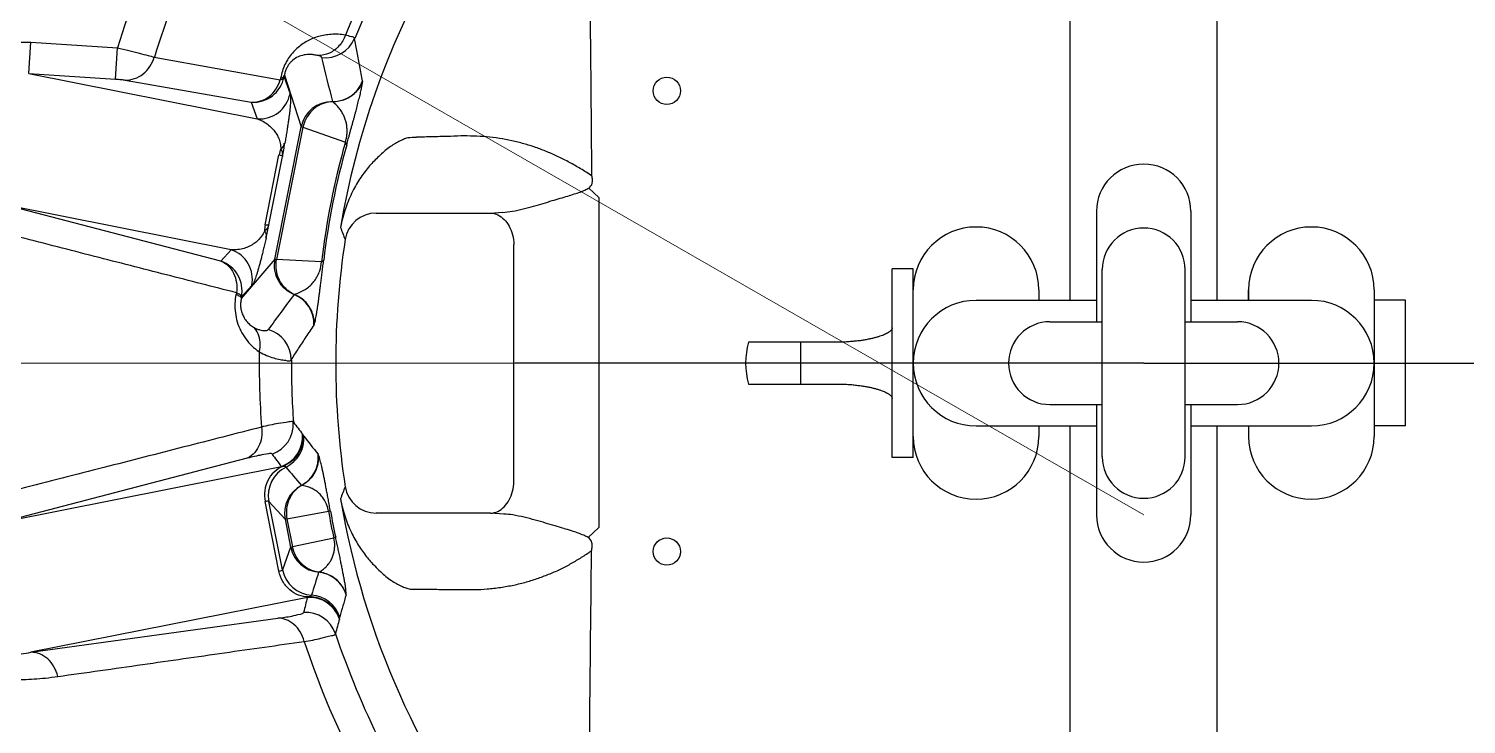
# Model space of a CAD drawing. Header units: millimetres. Extents: x 100 to 1590, y 100 to 694.
# Drawn here: x 1251.681 to 1252.903, y 537.151 to 537.743 of the extents above; entities that cross this region are included whole.
import ezdxf

# ---------------------------------------------------------------- set-up
doc = ezdxf.new("R2010")
doc.units = ezdxf.units.MM
doc.linetypes.add('CENTER', pattern=[2, 1.25, -0.25, 0.25, -0.25])
doc.layers.add('CL', color=1, linetype='CENTER', lineweight=9)
doc.layers.add('OUTLINE', color=6, linetype='Continuous', lineweight=9)

msp = doc.modelspace()

# ---------------------------------------------------------------- linework, layer by layer
at = {"color": 2, "lineweight": 20}
msp.add_line((1231.0675, 549.7283), (1252.629, 537.3293), dxfattribs=at)
at = {"color": 9, "linetype": 'Continuous'}
for p, q in [((1252.5666, 537.5119), (1252.5666, 538.0373)), ((1252.6913, 537.5119), (1252.6913, 538.0373)), ((1251.6813, 537.7048), (1251.683, 537.7314)), ((1251.683, 537.7314), (1251.7567, 537.7267)), ((1251.755, 537.7), (1251.7567, 537.7267)), ((1251.788, 537.7187), (1251.8951, 537.6994)), ((1251.6813, 537.7048), (1251.8755, 537.6661)), ((1251.6813, 537.7048), (1251.755, 537.7)), ((1251.8954, 537.7008), (1251.8951, 537.6994)), ((1251.8986, 537.7032), (1251.8983, 537.7017)), ((1251.8983, 537.7017), (1251.9034, 537.6875)), ((1251.8986, 537.7032), (1251.9128, 537.6594)), ((1251.7632, 537.6992), (1251.8704, 537.6803)), ((1251.8704, 537.6803), (1251.8755, 537.6661)), ((1251.9395, 537.6807), (1251.9395, 537.6809)), ((1251.8904, 537.5468), (1251.9128, 537.6594)), ((1251.9143, 537.6591), (1251.892, 537.5465)), ((1251.9128, 537.6594), (1251.9143, 537.6591)), ((1251.9143, 537.6591), (1251.9504, 537.6464)), ((1251.8822, 537.5761), (1251.894, 537.6355)), ((1251.8854, 537.5761), (1251.897, 537.6343)), ((1252.1573, 537.6073), (1252.1659, 537.5994)), ((1251.8534, 537.5549), (1251.6611, 537.5931)), ((1251.8446, 537.5452), (1251.6611, 537.5931)), ((1252.1659, 537.5994), (1252.1659, 537.3185)), ((1251.9766, 537.5861), (1252.0739, 537.5861)), ((1252.0739, 537.5861), (1252.084, 537.5867)), ((1252.5889, 537.5876), (1252.5889, 537.4936)), ((1252.6691, 537.5876), (1252.6691, 537.4936)), ((1251.8534, 537.5549), (1251.8446, 537.5452)), ((1252.0936, 537.3574), (1252.0936, 537.5594)), ((1251.8904, 537.5468), (1251.8619, 537.5134)), ((1251.892, 537.5465), (1251.8904, 537.5468)), ((1251.9301, 537.5445), (1251.892, 537.5465)), ((1252.433, 537.5386), (1252.4152, 537.5386)), ((1252.4152, 537.3783), (1252.4152, 537.5386)), ((1252.433, 537.3783), (1252.433, 537.5386)), ((1252.5938, 537.3787), (1252.5938, 537.5381)), ((1252.6642, 537.3787), (1252.6642, 537.5381)), ((1251.8578, 537.5183), (1251.8575, 537.517)), ((1251.871, 537.5244), (1251.8622, 537.5148)), ((1251.9068, 537.5168), (1251.9069, 537.5169)), ((1252.5399, 537.5208), (1252.5399, 537.5119)), ((1252.5399, 537.5202), (1252.5399, 537.5119)), ((1252.718, 537.5119), (1252.718, 537.5208)), ((1252.718, 537.5202), (1252.718, 537.5119)), ((1252.8249, 537.5208), (1252.8249, 537.3961)), ((1252.8249, 537.5202), (1252.8249, 537.4584)), ((1251.8622, 537.5148), (1251.8619, 537.5134)), ((1252.4865, 537.5119), (1252.5889, 537.5119)), ((1252.6691, 537.5119), (1252.7715, 537.5119)), ((1252.8516, 537.5119), (1252.8249, 537.5119)), ((1252.8516, 537.405), (1252.8516, 537.5119)), ((1252.5493, 537.4936), (1252.5938, 537.4936)), ((1252.6642, 537.4936), (1252.7087, 537.4936)), ((1252.369, 537.4762), (1252.2931, 537.4762)), ((1252.3375, 537.4406), (1252.3375, 537.4762)), ((1252.629, 537.4584), (1252.0946, 537.4584)), ((1252.629, 537.4584), (1253.1634, 537.4584)), ((1252.2931, 537.4406), (1252.369, 537.4406)), ((1252.5493, 537.4232), (1252.5938, 537.4232)), ((1252.5889, 537.4232), (1252.5889, 537.3293)), ((1252.6642, 537.4232), (1252.7087, 537.4232)), ((1252.6691, 537.4232), (1252.6691, 537.3293)), ((1251.9143, 537.3977), (1251.9141, 537.398)), ((1251.9145, 537.3973), (1251.9143, 537.3977)), ((1252.4865, 537.405), (1252.5889, 537.405)), ((1252.5399, 537.405), (1252.5399, 537.3961)), ((1252.5666, 536.8795), (1252.5666, 537.405)), ((1252.6691, 537.405), (1252.7715, 537.405)), ((1252.6913, 536.8795), (1252.6913, 537.405)), ((1252.718, 537.405), (1252.718, 537.3961)), ((1252.718, 537.405), (1252.718, 537.3961)), ((1252.8516, 537.405), (1252.8249, 537.405)), ((1251.8659, 537.3772), (1251.6611, 537.3237)), ((1251.6611, 537.3237), (1251.8961, 537.3705)), ((1251.8971, 537.3705), (1251.8961, 537.3705)), ((1252.433, 537.3783), (1252.4152, 537.3783)), ((1251.9131, 537.3544), (1251.9131, 537.3544)), ((1251.894, 537.2814), (1251.8822, 537.3407)), ((1251.8854, 537.3408), (1251.8992, 537.3256)), ((1251.897, 537.2826), (1251.8854, 537.3408)), ((1251.8992, 537.3256), (1251.9008, 537.3259)), ((1251.8992, 537.3256), (1251.9039, 537.3019)), ((1251.9008, 537.3259), (1251.9361, 537.3325)), ((1251.9008, 537.3259), (1251.9055, 537.3022)), ((1252.0739, 537.3308), (1251.9766, 537.3308)), ((1252.0852, 537.3301), (1252.0739, 537.3308)), ((1251.9407, 537.3096), (1251.9055, 537.3022)), ((1252.1568, 537.31), (1252.1659, 537.3185)), ((1251.9039, 537.3019), (1251.897, 537.2826)), ((1251.9055, 537.3022), (1251.9039, 537.3019)), ((1251.9278, 537.2805), (1251.9278, 537.2806)), ((1251.9182, 537.2592), (1251.6832, 537.2125)), ((1251.9182, 537.2592), (1251.9192, 537.2596)), ((1251.6832, 537.2125), (1251.8929, 537.2415)), ((1251.9454, 537.241), (1251.9455, 537.2416)), ((1251.9454, 537.2407), (1251.9454, 537.241)), ((1251.9455, 537.2416), (1251.9456, 537.2419))]:
    msp.add_line(p, q, dxfattribs=at)
for points in [[(1251.9651, 537.6982), (1251.9651, 537.6982), (1251.9651, 537.6983), (1251.9651, 537.6983), (1251.9651, 537.6984), (1251.9651, 537.6984), (1251.9651, 537.6984)], [(1251.9515, 537.6442), (1251.9515, 537.6444), (1251.9515, 537.6446), (1251.9514, 537.6448), (1251.9513, 537.6451), (1251.9512, 537.6453), (1251.9511, 537.6456), (1251.9509, 537.6458), (1251.9506, 537.6461), (1251.9504, 537.6464)], [(1251.932, 537.5461), (1251.9319, 537.5459), (1251.9318, 537.5457), (1251.9317, 537.5455), (1251.9315, 537.5453), (1251.9313, 537.5451), (1251.931, 537.545), (1251.9308, 537.5448), (1251.9305, 537.5446), (1251.9301, 537.5445)], [(1251.9238, 537.4907), (1251.9238, 537.4908), (1251.9238, 537.4908), (1251.9238, 537.4908), (1251.9238, 537.4909), (1251.9238, 537.4909), (1251.9239, 537.491)], [(1251.9151, 537.3964), (1251.915, 537.3965), (1251.9149, 537.3966), (1251.9148, 537.3968), (1251.9147, 537.3969), (1251.9145, 537.3973)], [(1251.9274, 537.3808), (1251.9273, 537.3809), (1251.9273, 537.3809), (1251.9273, 537.3809), (1251.9273, 537.381), (1251.9273, 537.381), (1251.9273, 537.381)], [(1251.9377, 537.3324), (1251.9377, 537.3324), (1251.9376, 537.3325), (1251.9375, 537.3325), (1251.9373, 537.3325), (1251.9372, 537.3325), (1251.9369, 537.3325), (1251.9367, 537.3325), (1251.9364, 537.3325), (1251.9361, 537.3325)], [(1251.9421, 537.3103), (1251.9421, 537.3103), (1251.942, 537.3102), (1251.9419, 537.3101), (1251.9418, 537.3101), (1251.9416, 537.31), (1251.9414, 537.3099), (1251.9412, 537.3098), (1251.9409, 537.3097), (1251.9407, 537.3096)], [(1251.9511, 537.2614), (1251.9511, 537.2614), (1251.9511, 537.2615), (1251.9511, 537.2615), (1251.9511, 537.2615), (1251.9511, 537.2616), (1251.9511, 537.2616)], [(1251.9456, 537.2419), (1251.9456, 537.2421), (1251.9456, 537.2423), (1251.9456, 537.2424), (1251.9457, 537.2425)]]:
    msp.add_lwpolyline(points, dxfattribs=at)
for centre in [(1252.2237, 537.69), (1252.2237, 537.2981)]:
    msp.add_circle(centre, 0.0116, dxfattribs=at)
for centre, radius, start, end in [((1252.629, 537.4584), 0.6924, 94.0885, 170.4017), ((1252.629, 537.4584), 0.6924, 274.0885, 66.6837), ((1252.629, 537.4584), 0.9126, 149.8718, 162.9072), ((1252.629, 537.4584), 0.8803, 149.8877, 162.8027), ((1252.629, 537.4584), 0.7336, 150.2052, 157.6479), ((1252.629, 537.4584), 0.7253, 150.2205, 157.6153), ((1251.9336, 537.7449), 0.0267, 262.6289, 337.5015), ((1254.8307, 538.4162), 2.9833, 193.5271, 194.2691), ((1251.8721, 537.707), 0.0267, 266.3814, 348.6321), ((1251.8772, 537.6928), 0.0267, 266.3814, 348.6321), ((1251.9399, 537.7076), 0.0267, 268.964, 340.0087), ((1251.939, 537.6541), 0.0267, 88.9885, 168.6209), ((1251.9221, 537.6299), 0.0286, 157.7972, 168.7558), ((1247.8679, 538.3733), 4.0963, 349.6057, 349.7665), ((1252.596, 537.465), 0.6706, 164.3085, 173.1915), ((1252.5716, 537.4698), 0.6441, 164.2949, 173.2051), ((1252.0142, 537.54), 0.1105, 91.6644, 95.624), ((1252.629, 537.5876), 0.0401, 0, 180), ((1251.9767, 537.5594), 0.0267, 90.05, 171.0832), ((1252.0815, 537.6491), 0.0625, 272.2865, 280.2044), ((1251.9103, 537.5705), 0.0286, 168.7442, 179.7028), ((1247.8633, 538.4388), 4.1136, 347.7337, 347.8938), ((1252.8835, 537.9282), 1.002, 200.7103, 201.3465), ((1252.4865, 537.5208), 0.0534, 0, 180), ((1252.629, 537.5381), 0.0352, 0, 180), ((1252.7715, 537.5208), 0.0534, 0, 180), ((1251.8447, 537.5296), 0.0267, 348.8679, 71.1186), ((1252.629, 537.4584), 0.6868, 171.2002, 188.7998), ((1251.8359, 537.5199), 0.0267, 348.868, 71.1186), ((1251.9166, 537.5417), 0.0267, 168.8791, 248.5115), ((1254.1899, 535.8097), 2.8507, 143.2148, 143.9599), ((1251.897, 537.4919), 0.0267, 357.4914, 68.5359), ((1252.4865, 537.4584), 0.0534, 90, 270), ((1252.7715, 537.4584), 0.0534, 270, 90), ((1252.5493, 537.4584), 0.0352, 90, 270), ((1252.7087, 537.4584), 0.0352, 270, 90), ((1251.8777, 537.4612), 0.0267, 359.8994, 74.5866), ((1252.629, 537.4584), 0.7518, 179.2601, 184.1498), ((1252.3529, 537.4584), 0.0623, 163.398, 196.602), ((1252.629, 537.4584), 0.7245, 179.7854, 183.9784), ((1251.8795, 537.4064), 0.0267, 288.8641, 3.8722), ((1252.7255, 538.0354), 1.0318, 217.4377, 218.1531), ((1251.8874, 537.3958), 0.0267, 288.8646, 4.7252), ((1251.8884, 537.3941), 0.0267, 295.6669, 4.8605), ((1252.7263, 538.0276), 1.0279, 217.8842, 218.9769), ((1252.4865, 537.3961), 0.0534, 180, 0), ((1252.7715, 537.3961), 0.0534, 180, 0), ((1251.9116, 537.3459), 0.0267, 115.6856, 191.1353), ((1252.7476, 538.0168), 1.0691, 216.4906, 217.199), ((1253.6002, 538.7812), 2.2096, 219.6925, 220.2192), ((1251.9007, 537.3781), 0.0267, 297.5873, 6.1878), ((1252.629, 537.3787), 0.0352, 180, 0), ((1251.9255, 537.3308), 0.0267, 117.6009, 191.1363), ((1252.8835, 536.9886), 1.002, 158.6535, 159.2897), ((1251.9767, 537.3575), 0.0267, 188.9168, 269.95), ((1252.629, 537.4584), 0.6924, 189.5983, 246.6837), ((1252.596, 537.4519), 0.6707, 190.2511, 192.2489), ((1252.5716, 537.447), 0.6441, 190.248, 192.252), ((1252.0828, 537.2684), 0.0617, 80.7341, 87.7086), ((1252.629, 537.3293), 0.0401, 180, 0), ((1252.629, 537.4584), 1.0732, 188.2014, 235.9162), ((1251.9301, 537.3072), 0.0267, 191.3636, 264.8991), ((1252.629, 537.4584), 1.0721, 188.6965, 236.292), ((1251.9232, 537.2878), 0.0267, 191.3647, 266.8144), ((1254.009, 536.6154), 2.185, 162.2778, 162.8105), ((1251.9254, 537.2539), 0.0267, 16.3136, 84.9128), ((1251.9202, 537.2344), 0.0267, 17.6393, 86.8319), ((1252.9277, 536.9724), 1.0185, 163.518, 164.6208), ((1252.0091, 537.38), 0.1139, 268.1562, 269.799), ((1252.9523, 536.988), 1.0691, 165.301, 166.0094), ((1251.9199, 537.2325), 0.0267, 17.7749, 93.6354), ((1251.9166, 537.2197), 0.0267, 18.6285, 93.6376), ((1252.9389, 536.9623), 1.0318, 164.3469, 165.0623), ((1252.629, 537.4584), 0.7245, 198.5216, 206.4784), ((1252.629, 537.4584), 1.0648, 193.3707, 211.6293), ((1252.629, 537.4584), 0.7518, 198.3502, 206.6498)]:
    msp.add_arc(centre, radius, start, end, dxfattribs=at)
for points, start_tangent, end_tangent in [([(1252.1599, 537.6176), (1252.1595, 537.6735), (1252.159, 537.7254), (1252.1584, 537.7716), (1252.158, 537.8133), (1252.1578, 537.8507), (1252.1585, 537.8847)], (-0.0055, 0.999985), (0.042486, 0.999097)), ([(1251.9505, 537.7374), (1251.9443, 537.7381), (1251.9384, 537.738), (1251.9329, 537.7374), (1251.9276, 537.7362), (1251.9226, 537.7345), (1251.9179, 537.7323), (1251.9135, 537.7295), (1251.9093, 537.7261), (1251.9054, 537.7221), (1251.9019, 537.7175), (1251.8991, 537.7123), (1251.8969, 537.7067), (1251.8954, 537.7008)], (-0.987402, 0.158234), (-0.183221, -0.983072)), ([(1251.9505, 537.7374), (1251.945, 537.7282), (1251.9368, 537.7221), (1251.9272, 537.72)], (-0.339802, -0.940497), (-0.999977, 0.006778)), ([(1251.9583, 537.7346), (1251.9557, 537.736), (1251.9505, 537.7374)], (-0.335071, 0.942193), (-0.974408, 0.224787)), ([(1251.641, 537.7176), (1251.6498, 537.7239), (1251.66, 537.7284), (1251.6712, 537.731), (1251.683, 537.7314)], (0.753423, 0.657536), (0.997935, -0.064238)), ([(1251.7567, 537.7267), (1251.7664, 537.7243), (1251.7753, 537.722), (1251.7827, 537.7201), (1251.788, 537.7187)], (0.971781, -0.235885), (0.963802, -0.266619)), ([(1251.9651, 537.6984), (1251.9626, 537.7107), (1251.9604, 537.7228), (1251.9583, 537.7346)], (-0.198362, 0.980129), (-0.16978, 0.985482)), ([(1251.7632, 537.6992), (1251.7712, 537.7004), (1251.7785, 537.7044), (1251.7843, 537.7107), (1251.788, 537.7187)], (0.999204, -0.039901), (0.274107, 0.961699)), ([(1251.9272, 537.72), (1251.9239, 537.7206), (1251.9209, 537.7209), (1251.918, 537.7209), (1251.9153, 537.7205), (1251.9102, 537.7189), (1251.9057, 537.716), (1251.9037, 537.7141), (1251.9019, 537.7118), (1251.9005, 537.7092), (1251.8993, 537.7063), (1251.8986, 537.7032)], (-0.966917, 0.255093), (-0.177827, -0.984062)), ([(1251.9302, 537.7184), (1251.9272, 537.72)], (-0.23415, 0.9722), (-0.966912, 0.255111)), ([(1251.755, 537.7), (1251.7599, 537.6996), (1251.7632, 537.6992)], (0.997945, -0.064069), (0.984723, -0.174125)), ([(1251.8951, 537.6994), (1251.8979, 537.701), (1251.8979, 537.7017)], (0.952081, 0.305845), (-0.124464, 0.992224)), ([(1251.8954, 537.7008), (1251.898, 537.7023), (1251.898, 537.7031)], (0.950365, 0.311137), (-0.207441, 0.978247)), ([(1251.8704, 537.6803), (1251.8783, 537.6814), (1251.8856, 537.6853), (1251.8914, 537.6915), (1251.8951, 537.6994)], (0.999212, -0.039683), (0.290195, 0.956967)), ([(1251.9034, 537.6875), (1251.9038, 537.6849), (1251.9037, 537.6807), (1251.9034, 537.6754), (1251.9031, 537.6725), (1251.9027, 537.6694), (1251.9023, 537.6662), (1251.9018, 537.6627), (1251.9012, 537.6589), (1251.9006, 537.6548), (1251.8998, 537.6504), (1251.899, 537.6456)], (0.340075, -0.940398), (-0.17771, -0.984083)), ([(1251.9651, 537.6982), (1251.9593, 537.6889), (1251.9502, 537.6827), (1251.9395, 537.6807)], (-0.34276, -0.939423), (-0.99981, 0.019473)), ([(1251.9515, 537.6442), (1251.9529, 537.6492), (1251.9537, 537.652), (1251.9545, 537.655), (1251.9553, 537.658), (1251.9562, 537.6609), (1251.9569, 537.6637), (1251.9577, 537.6664), (1251.9584, 537.6691), (1251.9591, 537.6717), (1251.9605, 537.6768), (1251.9617, 537.6818), (1251.9629, 537.6865), (1251.9638, 537.6908), (1251.9646, 537.6948), (1251.9651, 537.6982)], (0.270661, 0.962675), (0.082492, 0.996592)), ([(1251.9395, 537.6807), (1251.9326, 537.6796), (1251.9263, 537.6766), (1251.9209, 537.6719), (1251.9168, 537.6659), (1251.9143, 537.6591)], (-0.999771, -0.02141), (-0.21158, -0.977361)), ([(1251.9504, 537.6464), (1251.9511, 537.6489), (1251.9517, 537.652), (1251.9519, 537.6553), (1251.9518, 537.6585), (1251.9514, 537.6617), (1251.9506, 537.6649), (1251.9494, 537.6681), (1251.9478, 537.6713), (1251.9457, 537.6745), (1251.943, 537.6777), (1251.9395, 537.6807)], (0.328902, 0.944364), (-0.798374, 0.602162)), ([(1251.8755, 537.6661), (1251.8783, 537.665), (1251.8808, 537.6638), (1251.8852, 537.6608), (1251.8888, 537.6574), (1251.8915, 537.6538), (1251.8936, 537.65), (1251.895, 537.6456), (1251.8956, 537.6407)], (0.947576, -0.319531), (0.028833, -0.999584)), ([(1252.1599, 537.6176), (1252.1504, 537.6237), (1252.1409, 537.6291), (1252.1314, 537.634), (1252.1218, 537.6382), (1252.1121, 537.6419), (1252.1021, 537.645), (1252.0919, 537.6476), (1252.0813, 537.6495), (1252.0704, 537.6509), (1252.0594, 537.6515), (1252.0485, 537.6516), (1252.037, 537.6512), (1252.0244, 537.6509), (1252.011, 537.6505)], (-0.83005, 0.557689), (-0.999578, -0.029031)), ([(1251.8956, 537.6407), (1251.8983, 537.6438), (1251.8983, 537.6454)], (0.786224, 0.617942), (-0.27542, 0.961324)), ([(1251.8956, 537.6407), (1251.8968, 537.6373), (1251.897, 537.6343)], (0.434863, -0.900497), (-0.123511, -0.992343)), ([(1252.0034, 537.65), (1251.9998, 537.6487), (1251.996, 537.6469), (1251.992, 537.6447), (1251.9877, 537.6418), (1251.9833, 537.6383), (1251.9788, 537.6342)], (-0.951864, -0.30652), (-0.711693, -0.702491)), ([(1251.894, 537.6355), (1251.897, 537.6343)], (0.980813, -0.19495), (0.16377, -0.986499)), ([(1251.9788, 537.6342), (1251.971, 537.6262), (1251.9635, 537.6163), (1251.9566, 537.6045), (1251.9507, 537.5904), (1251.9463, 537.5739)], (-0.745116, -0.666935), (-0.189333, -0.981913)), ([(1252.1573, 537.6073), (1252.1603, 537.6114), (1252.1605, 537.6142), (1252.1599, 537.6176)], (0.827607, 0.561308), (-0.257401, 0.966305)), ([(1252.0926, 537.5876), (1252.1016, 537.5896), (1252.1104, 537.5919), (1252.1186, 537.5943), (1252.1262, 537.5966), (1252.1331, 537.5986), (1252.1394, 537.6005), (1252.145, 537.6023), (1252.15, 537.6039), (1252.154, 537.6056), (1252.1573, 537.6073)], (0.984124, 0.177482), (0.826867, 0.562397)), ([(1252.0739, 537.5861), (1252.0799, 537.5846), (1252.0853, 537.5807), (1252.0896, 537.5748), (1252.0925, 537.5675), (1252.0936, 537.5594)], (0.998868, -0.047559), (0.026082, -0.99966)), ([(1251.8578, 537.5183), (1251.7983, 537.5335), (1251.7372, 537.5492), (1251.6742, 537.5654)], (-0.968737, 0.248088), (-0.96843, 0.249284)), ([(1251.8817, 537.5707), (1251.8792, 537.5664), (1251.8762, 537.5629), (1251.8728, 537.5601), (1251.8689, 537.5578), (1251.8643, 537.556), (1251.8591, 537.555), (1251.8564, 537.5548), (1251.8534, 537.5549)], (-0.409713, -0.912215), (-0.997726, 0.067402)), ([(1251.8854, 537.5761), (1251.8841, 537.5733), (1251.8817, 537.5707)], (-0.265593, -0.964085), (-0.746381, -0.665519)), ([(1251.8817, 537.5707), (1251.883, 537.5667), (1251.8824, 537.5653)], (0.489689, -0.871897), (-0.622282, -0.782793)), ([(1251.8854, 537.5761), (1251.8822, 537.5761)], (-0.528512, -0.848926), (-0.980757, 0.19523)), ([(1251.883, 537.5649), (1251.8819, 537.5601), (1251.8809, 537.5558), (1251.8799, 537.5517), (1251.879, 537.548), (1251.8781, 537.5445), (1251.8772, 537.5413), (1251.8763, 537.5383), (1251.8755, 537.5355), (1251.8747, 537.5329), (1251.8731, 537.5284), (1251.871, 537.5244)], (-0.212464, -0.977169), (-0.674005, -0.738727)), ([(1251.8446, 537.5452), (1251.8508, 537.5413), (1251.8554, 537.535), (1251.8578, 537.527), (1251.8578, 537.5183)], (0.933767, -0.357881), (-0.135808, -0.990735)), ([(1251.9069, 537.5169), (1251.901, 537.5206), (1251.8963, 537.5258), (1251.8931, 537.5322), (1251.8916, 537.5393), (1251.892, 537.5465)], (-0.915475, 0.402376), (0.178545, 0.983932)), ([(1251.9069, 537.5169), (1251.9095, 537.5177), (1251.9141, 537.5198), (1251.9181, 537.5224), (1251.9215, 537.5253), (1251.9244, 537.5287), (1251.9267, 537.5326), (1251.9287, 537.537), (1251.9301, 537.5445)], (0.968035, 0.250815), (0.05772, 0.998333)), ([(1251.9239, 537.491), (1251.9249, 537.4948), (1251.9258, 537.4997), (1251.9263, 537.5025), (1251.9267, 537.5054), (1251.9272, 537.5085), (1251.9277, 537.5118), (1251.9281, 537.5153), (1251.9286, 537.519), (1251.9291, 537.5229), (1251.9297, 537.5271), (1251.9302, 537.5316), (1251.9308, 537.5364), (1251.9314, 537.5412), (1251.932, 537.5461)], (0.305126, 0.952312), (0.118807, 0.992917)), ([(1251.8575, 537.517), (1251.8565, 537.5091), (1251.8569, 537.5013), (1251.8585, 537.4935), (1251.8615, 537.486), (1251.8657, 537.4792), (1251.8709, 537.4732), (1251.8772, 537.4681)], (-0.203474, -0.97908), (0.822181, -0.569226)), ([(1251.8575, 537.517), (1251.8599, 537.5157), (1251.8619, 537.5134)], (0.903501, -0.428586), (-0.034457, -0.999406)), ([(1251.8622, 537.5148), (1251.8602, 537.517), (1251.8578, 537.5183)], (0.032078, 0.999485), (-0.904889, 0.425648)), ([(1251.9239, 537.491), (1251.9221, 537.5018), (1251.9161, 537.5109), (1251.9069, 537.5169)], (0.042832, 0.999082), (-0.931157, 0.36462)), ([(1251.8619, 537.5134), (1251.8614, 537.5093), (1251.8615, 537.5054), (1251.8624, 537.5014), (1251.864, 537.4977), (1251.8662, 537.4943), (1251.869, 537.4914), (1251.8723, 537.489)], (-0.206664, -0.978412), (0.852897, -0.522079)), ([(1251.8723, 537.489), (1251.875, 537.4876), (1251.8777, 537.4867), (1251.8823, 537.4861), (1251.8848, 537.487)], (0.852872, -0.522121), (0.588401, 0.808569)), ([(1251.8772, 537.4681), (1251.8779, 537.4762), (1251.8762, 537.4834), (1251.8723, 537.489)], (0.234846, 0.972032), (-0.738259, 0.674518)), ([(1251.9044, 537.4611), (1251.9107, 537.4709), (1251.9171, 537.4807), (1251.9238, 537.4907)], (0.53484, 0.844953), (0.558341, 0.829611)), ([(1252.4152, 537.4885), (1252.415, 537.4874), (1252.4143, 537.4864), (1252.4132, 537.4854), (1252.4121, 537.4845), (1252.4105, 537.4836), (1252.4086, 537.4827), (1252.4069, 537.482), (1252.4048, 537.4813), (1252.4023, 537.4805), (1252.3998, 537.4798), (1252.3971, 537.4792), (1252.394, 537.4785), (1252.3905, 537.4779), (1252.387, 537.4774), (1252.383, 537.477), (1252.3787, 537.4766), (1252.374, 537.4763), (1252.369, 537.4762)], (0, -1), (-1, 0)), ([(1251.8772, 537.4681), (1251.8835, 537.465), (1251.8895, 537.4628), (1251.895, 537.4615), (1251.8996, 537.4608), (1251.9044, 537.4611)], (0.868191, -0.49623), (0.607739, 0.794137)), ([(1252.369, 537.4406), (1252.374, 537.4405), (1252.3787, 537.4403), (1252.383, 537.4399), (1252.3869, 537.4394), (1252.3905, 537.4389), (1252.3939, 537.4383), (1252.397, 537.4377), (1252.3996, 537.4371), (1252.4022, 537.4364), (1252.4047, 537.4356), (1252.4067, 537.4349), (1252.4085, 537.4342), (1252.4104, 537.4333), (1252.412, 537.4324), (1252.4132, 537.4315), (1252.4142, 537.4305), (1252.415, 537.4295), (1252.4152, 537.4284)], (1, 0), (0, -1)), ([(1251.9062, 537.4082), (1251.9025, 537.4084), (1251.8934, 537.407), (1251.8791, 537.404)], (-0.679784, 0.733412), (-0.976006, -0.217744)), ([(1251.8791, 537.404), (1251.8132, 537.3871), (1251.745, 537.3696), (1251.6742, 537.3514)], (-0.968788, -0.247892), (-0.96843, -0.249284)), ([(1251.8791, 537.404), (1251.8791, 537.3953), (1251.8766, 537.3874), (1251.8721, 537.3811), (1251.8659, 537.3772)], (0.132895, -0.99113), (-0.933991, -0.357296)), ([(1251.9143, 537.3977), (1251.9136, 537.3892), (1251.9103, 537.3813), (1251.9046, 537.3748), (1251.8971, 537.3705)], (0.082907, -0.996557), (-0.934425, -0.356159)), ([(1251.8882, 537.381), (1251.8851, 537.3813), (1251.8776, 537.38), (1251.8659, 537.3772)], (-0.597725, 0.801701), (-0.967526, -0.252771)), ([(1251.8971, 537.3705), (1251.8898, 537.3658), (1251.8846, 537.3587), (1251.8819, 537.35), (1251.8822, 537.3407)], (-0.925395, -0.379003), (0.19509, -0.980785)), ([(1251.9, 537.37), (1251.8971, 537.3705)], (-0.639671, 0.768649), (-0.99948, -0.032238)), ([(1251.9274, 537.3808), (1251.9264, 537.3703), (1251.9214, 537.361), (1251.9131, 537.3544)], (0.106913, -0.994268), (-0.88691, -0.461942)), ([(1251.9377, 537.3324), (1251.9368, 537.3374), (1251.936, 537.3422), (1251.9351, 537.3467), (1251.9343, 537.3509), (1251.9336, 537.3548), (1251.9329, 537.3584), (1251.9322, 537.3617), (1251.9316, 537.3648), (1251.9309, 537.3677), (1251.9303, 537.3705), (1251.9291, 537.3753), (1251.9274, 537.3808)], (-0.178593, 0.983923), (-0.388217, 0.921568)), ([(1251.9131, 537.3544), (1251.9069, 537.3493), (1251.9025, 537.3424), (1251.9004, 537.3343), (1251.9008, 537.3259)], (-0.868939, -0.494919), (0.193831, -0.981035)), ([(1251.9361, 537.3325), (1251.9348, 537.3375), (1251.9327, 537.3418), (1251.9302, 537.3454), (1251.9274, 537.3483), (1251.924, 537.3507), (1251.9201, 537.3526), (1251.9131, 537.3544)], (-0.163169, 0.986598), (-0.994167, 0.107853)), ([(1252.0739, 537.3308), (1252.0799, 537.3323), (1252.0853, 537.3362), (1252.0896, 537.3421), (1252.0925, 537.3494), (1252.0936, 537.3574)], (0.998868, 0.047559), (0.026082, 0.99966)), ([(1251.8822, 537.3407), (1251.8854, 537.3408)], (0.980757, 0.19523), (0.528493, -0.848938)), ([(1251.9463, 537.343), (1251.9502, 537.3277), (1251.9555, 537.3145), (1251.9617, 537.3033), (1251.9684, 537.2938), (1251.9754, 537.2859)], (0.189327, -0.981914), (0.707187, -0.707027)), ([(1252.1568, 537.31), (1252.153, 537.312), (1252.1482, 537.3139), (1252.1425, 537.3158), (1252.136, 537.3178), (1252.1286, 537.32), (1252.1206, 537.3224), (1252.1118, 537.3249), (1252.1024, 537.3273), (1252.0927, 537.3293)], (-0.824828, 0.565384), (-0.986905, 0.1613)), ([(1251.9278, 537.2806), (1251.931, 537.2827), (1251.9337, 537.2849), (1251.9358, 537.2873), (1251.9375, 537.2896), (1251.9392, 537.2929), (1251.9404, 537.2962), (1251.9411, 537.2997), (1251.9414, 537.3034), (1251.9407, 537.3096)], (0.877212, 0.480103), (-0.227763, 0.973717)), ([(1251.9511, 537.2616), (1251.9508, 537.2658), (1251.9504, 537.2692), (1251.9498, 537.2728), (1251.9491, 537.2765), (1251.9484, 537.2801), (1251.9477, 537.2838), (1251.9469, 537.2876), (1251.9461, 537.2919), (1251.9451, 537.2964), (1251.9442, 537.3009), (1251.9432, 537.3054), (1251.9421, 537.3103)], (0.005924, 0.999982), (-0.212161, 0.977235)), ([(1252.1596, 537.2988), (1252.1602, 537.3025), (1252.16, 537.3056), (1252.1568, 537.31)], (0.244953, 0.969535), (-0.824731, 0.565525)), ([(1251.9278, 537.2806), (1251.9201, 537.2829), (1251.9134, 537.2876), (1251.9084, 537.2943), (1251.9055, 537.3022)], (-0.992192, 0.124716), (-0.196349, 0.980534)), ([(1252.0087, 537.2661), (1252.0232, 537.2661), (1252.0365, 537.2659), (1252.0487, 537.2658), (1252.0599, 537.2658), (1252.071, 537.2664), (1252.0824, 537.2677), (1252.0935, 537.2697), (1252.1043, 537.2723), (1252.1146, 537.2756), (1252.1244, 537.2793), (1252.1338, 537.2835), (1252.1427, 537.2882), (1252.1512, 537.2933), (1252.1596, 537.2988)], (0.999993, -0.003792), (0.821458, 0.570269)), ([(1252.1649, 537.0214), (1252.1624, 537.0377), (1252.1606, 537.0552), (1252.1593, 537.0743), (1252.1585, 537.095), (1252.1582, 537.1177), (1252.1582, 537.1424), (1252.1583, 537.1691), (1252.1586, 537.1979), (1252.1589, 537.229), (1252.1593, 537.2626), (1252.1596, 537.2988)], (-0.176395, 0.984319), (0.007643, 0.999971)), ([(1251.9754, 537.2859), (1251.9802, 537.2811), (1251.9849, 537.277), (1251.9895, 537.2736), (1251.9938, 537.2709), (1251.998, 537.2688), (1252.0018, 537.2673), (1252.0055, 537.2662)], (0.674194, -0.738554), (0.969456, -0.245265)), ([(1251.897, 537.2826), (1251.894, 537.2814)], (-0.16339, -0.986562), (-0.980813, -0.19495)), ([(1251.9192, 537.2596), (1251.9107, 537.2611), (1251.9031, 537.2657), (1251.8973, 537.2727), (1251.894, 537.2814)], (-0.999992, -0.00398), (-0.19509, 0.980785)), ([(1251.9511, 537.2616), (1251.9461, 537.2709), (1251.938, 537.2776), (1251.9278, 537.2806)], (-0.2817, 0.959502), (-0.996175, 0.087376)), ([(1251.9192, 537.2596), (1251.9217, 537.2611)], (0.935736, 0.352701), (0.296549, 0.955018)), ([(1251.9454, 537.241), (1251.9416, 537.2487), (1251.9354, 537.2547), (1251.9277, 537.2584), (1251.9192, 537.2596)], (-0.304758, 0.95243), (-0.999593, -0.028518)), ([(1251.8929, 537.2415), (1251.9048, 537.2433), (1251.9122, 537.245), (1251.9149, 537.2464)], (0.990609, 0.136727), (0.245425, 0.969415)), ([(1251.9154, 537.2217), (1251.912, 537.2298), (1251.9067, 537.2361), (1251.9001, 537.2402), (1251.8929, 537.2415)], (-0.256504, 0.966543), (-0.999627, -0.027295)), ([(1251.9154, 537.2217), (1251.9297, 537.2244), (1251.9386, 537.2267), (1251.942, 537.2283)], (0.985039, 0.172332), (0.347373, 0.937727)), ([(1251.593, 537.2122), (1251.5956, 537.209), (1251.5986, 537.2061), (1251.6019, 537.2036), (1251.6055, 537.2013), (1251.6094, 537.1993), (1251.6135, 537.1975), (1251.6178, 537.1959), (1251.6225, 537.1944), (1251.6276, 537.1931), (1251.6331, 537.1919), (1251.6391, 537.1909), (1251.6457, 537.1901), (1251.6529, 537.1895), (1251.6606, 537.1891), (1251.6686, 537.1891), (1251.677, 537.1893), (1251.6859, 537.1898), (1251.6955, 537.1906), (1251.706, 537.1919)], (0.565695, -0.824614), (0.990109, 0.1403)), ([(1251.5947, 537.2168), (1251.5987, 537.2139), (1251.6012, 537.2128), (1251.6039, 537.2118), (1251.6069, 537.2109), (1251.61, 537.2102), (1251.6134, 537.2096), (1251.617, 537.2091), (1251.621, 537.2087), (1251.6253, 537.2084), (1251.63, 537.2082), (1251.6352, 537.2082), (1251.6408, 537.2083), (1251.647, 537.2085), (1251.6533, 537.2089), (1251.66, 537.2095), (1251.6671, 537.2102), (1251.6748, 537.2112), (1251.6832, 537.2125)], (0.703183, -0.711009), (0.987227, 0.15932)), ([(1251.706, 537.1919), (1251.7027, 537.2002), (1251.6974, 537.2069), (1251.6906, 537.2111), (1251.6832, 537.2125)], (-0.231475, 0.972841), (-0.99962, -0.027564)), ([(1251.706, 537.1919), (1251.778, 537.2021), (1251.8478, 537.2121), (1251.9154, 537.2217)], (0.99011, 0.140294), (0.989907, 0.141717))]:
    msp.add_spline(points, degree=3, dxfattribs=dict(at, start_tangent=start_tangent, end_tangent=end_tangent))
at = {"layer": 'CL'}
msp.add_line((1250.867, 537.4584), (1254.2262, 537.4584), dxfattribs=at)
at = {"layer": 'OUTLINE', "start_tangent": (-0.736565, -0.676367), "end_tangent": (0.503695, -0.863882)}
msp.add_spline([(1251.8685, 538.2868), (1251.849, 538.2684), (1251.7823, 538.1984), (1251.7281, 538.1314), (1251.7049, 538.0992), (1251.684, 538.068), (1251.6652, 538.0377), (1251.6482, 538.0088), (1251.6322, 537.9814), (1251.617, 537.9554), (1251.5888, 537.907), (1251.5631, 537.863), (1251.5398, 537.8229), (1251.5184, 537.7863), (1251.4989, 537.7528), (1251.481, 537.7221), (1251.4646, 537.694), (1251.4495, 537.6682), (1251.4357, 537.6444), (1251.4229, 537.6226), (1251.4112, 537.6024), (1251.4003, 537.5839), (1251.3905, 537.567), (1251.3815, 537.5516), (1251.3774, 537.5444), (1251.3732, 537.5374), (1251.3711, 537.5339), (1251.369, 537.5302), (1251.3669, 537.5265), (1251.3648, 537.5227), (1251.3627, 537.5186), (1251.3606, 537.5143), (1251.3588, 537.51), (1251.3571, 537.5056), (1251.3541, 537.4966), (1251.3518, 537.4874), (1251.349, 537.4688), (1251.3489, 537.4499), (1251.3498, 537.4405), (1251.3514, 537.4312), (1251.3536, 537.422), (1251.3564, 537.4131), (1251.3581, 537.4087), (1251.3599, 537.4043), (1251.3619, 537.4), (1251.364, 537.3957), (1251.3661, 537.3917), (1251.3683, 537.388), (1251.3704, 537.3843), (1251.3724, 537.3808), (1251.3765, 537.3739), (1251.3806, 537.3668), (1251.3849, 537.3595), (1251.3893, 537.3519), (1251.3988, 537.3356), (1251.4093, 537.3177), (1251.4207, 537.2982), (1251.433, 537.2771), (1251.4462, 537.2543), (1251.4606, 537.2298), (1251.476, 537.2033), (1251.4927, 537.1746), (1251.5107, 537.1438), (1251.5301, 537.1105), (1251.5511, 537.0746), (1251.5736, 537.0359), (1251.598, 536.9942)], degree=3, dxfattribs=at)

doc.saveas('drawing.dxf')
